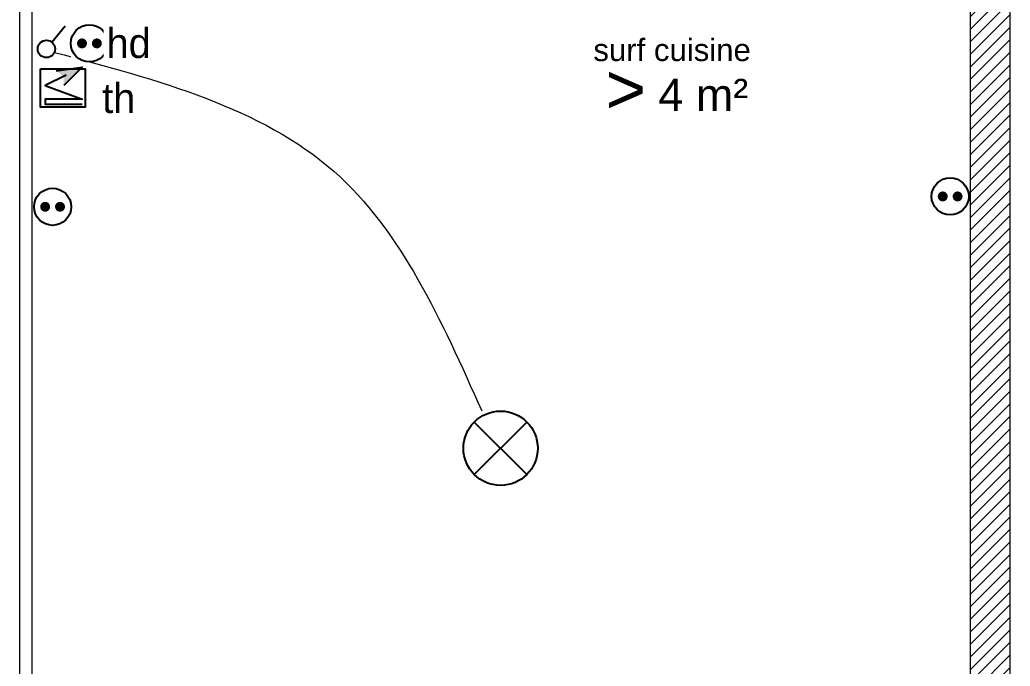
# Model space of a CAD drawing. Header units: centimetres. Extents: x 2666 to 9670, y 1889 to 5633.
# Drawn here: x 5808 to 6207.9, y 3698.1 to 3959.2 of the extents above; entities that cross this region are included whole.
import ezdxf

# ---------------------------------------------------------------- set-up
doc = ezdxf.new("R2010")
doc.units = ezdxf.units.CM
doc.header["$LTSCALE"] = 12.7
for name, color, linetype, lineweight in [('B GÈnÈral', 7, 'Continuous', 5), ('B Général', 7, 'Continuous', 5), ('prlm-ELEC-CFA', 1, 'Continuous', 25), ('prlm-ELEC-CFO', 1, 'Continuous', 25)]:
    doc.layers.add(name, color=color, linetype=linetype, lineweight=lineweight)
doc.styles.add('prlm-elec-cfa', font='comic.ttf', dxfattribs={"height": 12})
doc.styles.add('prlm-elec-cfo', font='comic.ttf', dxfattribs={"height": 12})
doc.styles.add('prlm-sejc', font='arial.ttf', dxfattribs={"height": 20})

# ---------------------------------------------------------------- blocks, each defined once
blk = doc.blocks.new('xi.4m²')
at = {"color": 0}
blk.add_wipeout([(-34.54, 20.54), (34.54, 20.54), (34.54, -20.54), (-34.54, -20.54)], dxfattribs=at).dxf.layer = 'prlm-ELEC-CFO'
at = {"layer": 'prlm-ELEC-CFO', "color": 0, "attachment_point": 6, "line_spacing_factor": 0.8, "style": 'prlm-sejc'}
for s, insert, char_height in [('surf cuisine', (30.36, 8.9), 9), ('4 m²', (29.31, -9.19), 13)]:
    blk.add_mtext(s, dxfattribs=dict(at, insert=insert, char_height=char_height))
at = {"layer": 'prlm-ELEC-CFO', "color": 0, "style": 'prlm-sejc', "flags": 8}
blk.add_attdef('?', (-28.3, -16.79), '', height=20, dxfattribs=at)
blk = doc.blocks.new('xi.PTCE')
at = {"layer": 'prlm-ELEC-CFO', "color": 0}
for points in [[(-10.61, 10.61), (10.61, -10.61)], [(10.61, 10.61), (-10.61, -10.61)]]:
    blk.add_lwpolyline(points, dxfattribs=at)
at = {"layer": 'prlm-ELEC-CFO', "color": 0, "linetype": 'ByBlock'}
blk.add_circle((0, 0), 15, dxfattribs=at)
blk = doc.blocks.new('xi.SA')
at = {"layer": 'prlm-ELEC-CFO', "color": 0}
blk.add_lwpolyline([(0.2, -1.28), (5.5, 5.28)], dxfattribs=at)
blk.add_circle((-2, -4), 3.5, dxfattribs=at)
blk = doc.blocks.new('xi.PCHD')
at = {"color": 0, "lineweight": 5}
blk.add_wipeout([(-7.5, -7.5), (7.5, -7.5), (7.5, 7.5), (-7.5, 7.5)], dxfattribs=at).dxf.layer = 'prlm-ELEC-CFO'
at = {"layer": 'prlm-ELEC-CFO', "color": 0, "linetype": 'ByBlock', "lineweight": 5, "const_width": 2}
for points in [[(-4, 0, 1), (-2, 0, 1)], [(2, 0, 1), (4, 0, 1)]]:
    blk.add_lwpolyline(points, format="xyb", close=True, dxfattribs=at)
at = {"layer": 'prlm-ELEC-CFO', "color": 0, "linetype": 'ByBlock', "lineweight": -2}
blk.add_circle((0, 0), 7.5, dxfattribs=at)
blk = doc.blocks.new('xi.PC')
at = {"color": 0, "lineweight": 5}
blk.add_wipeout([(-7.5, -7.5), (7.5, -7.5), (7.5, 7.5), (-7.5, 7.5)], dxfattribs=at).dxf.layer = 'prlm-ELEC-CFO'
at = {"layer": 'prlm-ELEC-CFO', "color": 0, "linetype": 'ByBlock', "lineweight": 5, "const_width": 2}
for points in [[(-4, 0, 1), (-2, 0, 1)], [(2, 0, 1), (4, 0, 1)]]:
    blk.add_lwpolyline(points, format="xyb", close=True, dxfattribs=at)
at = {"layer": 'prlm-ELEC-CFO', "color": 0, "linetype": 'ByBlock', "lineweight": -2}
blk.add_circle((0, 0), 7.5, dxfattribs=at)
blk = doc.blocks.new('xi.TH')
at = {"color": 0, "lineweight": 5}
blk.add_wipeout([(-7.5, -7.5), (7.5, -7.5), (7.5, 7.5), (-7.5, 7.5)], dxfattribs=at).dxf.layer = 'prlm-ELEC-CFA'
at = {"layer": 'prlm-ELEC-CFA', "lineweight": 5}
blk.add_hatch(color=0, dxfattribs=at).paths.add_polyline_path([(-3, 6), (-0.1, 3.7), (0, 0), (7.5, 7.5)])
at = {"layer": 'prlm-ELEC-CFA', "color": 0}
for points in [[(0.95, 4.23), (-7.5, 0), (7.5, -5.5), (-7.5, -5.5), (-7.5, -7.5), (7.5, -7.5)], [(-3, 6), (7.5, 7.5), (0, 0)]]:
    blk.add_lwpolyline(points, dxfattribs=at)

msp = doc.modelspace()

# ---------------------------------------------------------------- hatches: boundary and pattern name
at = {"layer": 'B GÈnÈral', "linetype": 'Continuous', "lineweight": 5}
h = msp.add_hatch(dxfattribs=at)
h.set_pattern_fill('50_BETON', style=0, pattern_type=2)
h.set_pattern_definition([(45, (0, 0), (2.4253472, -2.6458333), [])])
h.paths.add_polyline_path([(6207.89, 4134.39), (6191.89, 4134.39), (6191.89, 3325.39), (6207.89, 3325.39)])

# ---------------------------------------------------------------- linework, layer by layer
at = {"layer": 'B Général', "color": 7, "linetype": 'Continuous', "lineweight": 18}
for p, q in [((6191.89, 3551.39), (6191.89, 4134.39)), ((6207.89, 3325.39), (6207.89, 4134.39))]:
    msp.add_line(p, q, dxfattribs=at)
at = {"layer": 'B Général', "color": 7, "linetype": 'Continuous', "lineweight": 5}
for p, q in [((6191.89, 3551.39), (6191.89, 4134.39)), ((6207.89, 3325.39), (6207.89, 4134.39)), ((5812.96, 3549.39), (5812.96, 3971.89)), ((5807.96, 3549.39), (5807.96, 3966.89))]:
    msp.add_line(p, q, dxfattribs=at)
at = {"layer": 'B Général', "color": 7, "linetype": 'Continuous', "lineweight": 13}
for p, q in [((5807.96, 3549.39), (5807.96, 3971.89)), ((5812.96, 3549.39), (5812.96, 3971.89))]:
    msp.add_line(p, q, dxfattribs=at)
at = {"layer": 'prlm-ELEC-CFO', "lineweight": 13}
msp.add_spline([(5821.95, 3946.07), (5934.78, 3898.03), (5994.48, 3801.34)], degree=3, dxfattribs=at)

# ---------------------------------------------------------------- block references
at = {"layer": 'prlm-ELEC-CFO'}
for name, p in [('xi.SA', (5820.72, 3951.44)), ('xi.PTCE', (6002.11, 3786.16))]:
    msp.add_blockref(name, p, dxfattribs=at)
msp.add_blockref('xi.4m²', (6072.8, 3938.09), dxfattribs=at).add_auto_attribs({'?': '>'})

# ---------------------------------------------------------------- next in the draw order: block references
for name, p in [('xi.PCHD', (5836.08, 3949.69)), ('xi.TH', (5825.7, 3932.62)), ('xi.PC', (6183.65, 3887.88)), ('xi.PC', (5821.2, 3883.7))]:
    msp.add_blockref(name, p, dxfattribs=at)

# ---------------------------------------------------------------- next in the draw order: texts
at = {"layer": 'prlm-ELEC-CFO', "lineweight": 20, "insert": (5847.92, 3927.5), "char_height": 12, "attachment_point": 5, "line_spacing_factor": 0.8, "style": 'prlm-elec-cfa', "bg_fill": 3, "box_fill_scale": 1.1, "bg_fill_color": 256, "bg_fill_transparency": 0}
msp.add_mtext('th', dxfattribs=at)

# ---------------------------------------------------------------- next in the draw order: linework, layer by layer
at = {"layer": 'prlm-ELEC-CFO'}
msp.add_lwpolyline([(5816.33, 3939.42), (5834.36, 3939.42), (5834.36, 3924), (5816.33, 3924)], close=True, dxfattribs=at)

# ---------------------------------------------------------------- next in the draw order: texts
at = {"layer": 'prlm-ELEC-CFO', "lineweight": 20, "insert": (5851.91, 3949.69), "char_height": 12, "attachment_point": 5, "line_spacing_factor": 0.8, "style": 'prlm-elec-cfo', "bg_fill": 3, "box_fill_scale": 1.1, "bg_fill_color": 256, "bg_fill_transparency": 0}
msp.add_mtext('hd', dxfattribs=at)

doc.saveas('drawing.dxf')
